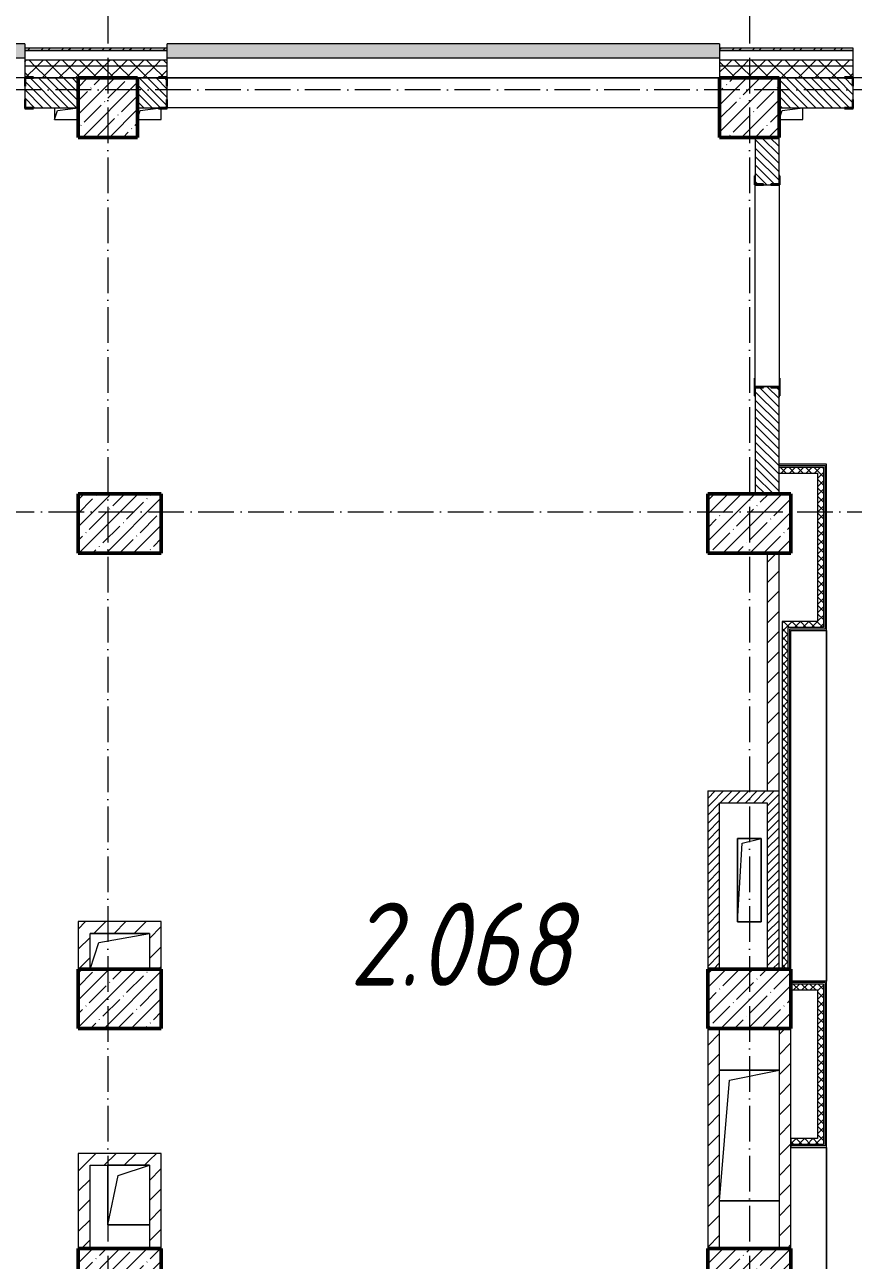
# Model space of a CAD drawing. Header units: millimetres. Extents: x -136833 to 49383, y -8033 to 344618.
# Drawn here: x -54384 to -47409, y 321528 to 331926 of the extents above; entities that cross this region are included whole.
import ezdxf

# ---------------------------------------------------------------- set-up
doc = ezdxf.new("R2010")
doc.units = ezdxf.units.MM
doc.linetypes.add('50_200_ШТРИХ_1Т_ш5_п1_п1_', pattern=[700, 500, -100, 0, -100])
for name, color, linetype, lineweight in [('A-FLOR-____-OTLN', 7, 'Continuous', 9), ('A-GENM-____-MCUT', 7, 'Continuous', 25), ('A-GENM-____-OTLN', 7, 'Continuous', 9), ('A-GENM-____-OTLN-1', 7, 'Continuous', 25), ('A-GLAZ-____-OTLN', 7, 'Continuous', 9), ('A-WALL-____-MCUT', 7, 'Continuous', 13), ('A-WALL-____-MCUT-1', 7, 'Continuous', 9), ('A-WALL-____-OTLN', 7, 'Continuous', 9), ('A-WALL-____-PATT-1', 7, 'Continuous', 9), ('A-WALL-FNSH-MCUT-1', 7, 'Continuous', 9), ('I-WALL-____-OTLN', 7, 'Continuous', 9), ('S-COLS-____-MCUT', 7, 'Continuous', 50), ('S-COLS-____-OTLN', 7, 'Continuous', 9), ('S-GRID-____-OTLN-1', 7, '50_200_ШТРИХ_1Т_ш5_п1_п1_', 9), ('Марки помещений', 7, 'Continuous', 9)]:
    doc.layers.add(name, color=color, linetype=linetype, lineweight=lineweight)
doc.layers.add('A-GLAZ-____-OTLN-1', color=7, linetype='Continuous', lineweight=9, true_color=0xc0c0c0)
doc.layers.add('A-WALL-____-PATT-3', color=9, linetype='Continuous', lineweight=9, true_color=0x808080)
doc.styles.add('ISOCPEUR_I_2', font='isocpeui.ttf', dxfattribs={"width": 0.85, "height": 2.3})
pattern_1 = [(45, (-131434.41, 245796.49), (-70.71068, 70.71068), []), (135, (-131434.41, 245796.49), (-70.71068, -70.71068), [])]
pattern_2 = [(45, (-131434.413, 245796.486), (-35.35534, 35.35534), [])]
pattern_3 = [(45, (-131434.41, 245796.49), (-84.85281, 84.85281), [])]
pattern_4 = [(135, (-131434.413, 245796.486), (-35.35534, -35.35534), [])]
pattern_5 = [(45, (-131434.413, 245796.486), (-35.35534, 35.35534), []), (135, (-131434.413, 245796.486), (-35.35534, -35.35534), [])]

# ---------------------------------------------------------------- blocks, each defined once
blk = doc.blocks.new('BSC_Колонна _Прямоугольная - 500х500-V40-АР1_План отверстий 2 этажа в осях 1-64_Ю-ЯЯ')
at = {"layer": 'S-COLS-____-OTLN'}
h = blk.add_hatch(dxfattribs=at)
h.set_pattern_fill('FP_50', color=256, style=0, pattern_type=2)
h.set_pattern_definition([(45, (-83150, -85431.04), (-114.04925, 114.04925), []), (45, (-83035.95, -85431.04), (-114.04925, 114.04925), [201.613, -40.323, 3.353, -36.97])])
h.paths.add_polyline_path([(-250, -250), (250, -250), (250, 250), (-250, 250)], flags=0)
at = {"layer": 'S-COLS-____-MCUT'}
for p, q in [((250, 250), (-250, 250)), ((-250, 250), (-250, -250)), ((250, -250), (250, 250)), ((-250, -250), (250, -250))]:
    blk.add_line(p, q, dxfattribs=at)
blk = doc.blocks.new('BSC_Колонна _Прямоугольная - 500х500-V42-АР1_План отверстий 2 этажа в осях 1-64_Ю-ЯЯ')
at = {"layer": 'S-COLS-____-OTLN'}
h = blk.add_hatch(dxfattribs=at)
h.set_pattern_fill('FP_52', color=256, style=0, pattern_type=2)
h.set_pattern_definition([(45, (-77750, -85431.04), (-114.04925, 114.04925), []), (45, (-77635.95, -85431.04), (-114.04925, 114.04925), [201.613, -40.323, 3.353, -36.97])])
h.paths.add_polyline_path([(-250, -250), (250, -250), (250, 250), (-250, 250)], flags=0)
at = {"layer": 'S-COLS-____-MCUT'}
for p, q in [((250, 250), (-250, 250)), ((-250, 250), (-250, -250)), ((250, -250), (250, 250)), ((-250, -250), (250, -250))]:
    blk.add_line(p, q, dxfattribs=at)
blk = doc.blocks.new('BSC_Колонна _Прямоугольная - 500х700-V135-АР1_План отверстий 2 этажа в осях 1-64_Ю-ЯЯ')
at = {"layer": 'S-COLS-____-OTLN'}
h = blk.add_hatch(dxfattribs=at)
h.set_pattern_fill('FP_148', color=256, style=0, pattern_type=2)
h.set_pattern_definition([(315, (-75581.04, 77850), (114.04925, 114.04925), []), (315, (-75581.04, 77735.95), (114.04925, 114.04925), [201.613, -40.323, 3.353, -36.97])])
h.paths.add_polyline_path([(-250, 350), (-250, -350), (250, -350), (250, 350)], flags=0)
at = {"layer": 'S-COLS-____-MCUT'}
for p, q in [((250, 350), (-250, 350)), ((-250, 350), (-250, -350)), ((250, -350), (250, 350)), ((-250, -350), (250, -350))]:
    blk.add_line(p, q, dxfattribs=at)
blk = doc.blocks.new('BSC_Колонна _Прямоугольная - 500х700-V136-АР1_План отверстий 2 этажа в осях 1-64_Ю-ЯЯ')
at = {"layer": 'S-COLS-____-OTLN'}
h = blk.add_hatch(dxfattribs=at)
h.set_pattern_fill('FP_149', color=256, style=0, pattern_type=2)
h.set_pattern_definition([(315, (-75581.04, 83150), (114.04925, 114.04925), []), (315, (-75581.04, 83035.95), (114.04925, 114.04925), [201.613, -40.323, 3.353, -36.97])])
h.paths.add_polyline_path([(-250, 350), (-250, -350), (250, -350), (250, 350)], flags=0)
at = {"layer": 'S-COLS-____-MCUT'}
for p, q in [((250, 350), (-250, 350)), ((-250, 350), (-250, -350)), ((250, -350), (250, 350)), ((-250, -350), (250, -350))]:
    blk.add_line(p, q, dxfattribs=at)
blk = doc.blocks.new('BSC_Колонна _Прямоугольная - 500х700-V138-АР1_План отверстий 2 этажа в осях 1-64_Ю-ЯЯ')
at = {"layer": 'S-COLS-____-OTLN'}
h = blk.add_hatch(dxfattribs=at)
h.set_pattern_fill('FP_151', color=256, style=0, pattern_type=2)
h.set_pattern_definition([(315, (-77931.04, 77850), (114.04925, 114.04925), []), (315, (-77931.04, 77735.95), (114.04925, 114.04925), [201.613, -40.323, 3.353, -36.97])])
h.paths.add_polyline_path([(-250, 350), (-250, -350), (250, -350), (250, 350)], flags=0)
at = {"layer": 'S-COLS-____-MCUT'}
for p, q in [((250, 350), (-250, 350)), ((-250, 350), (-250, -350)), ((250, -350), (250, 350)), ((-250, -350), (250, -350))]:
    blk.add_line(p, q, dxfattribs=at)
blk = doc.blocks.new('BSC_Колонна _Прямоугольная - 500х700-V139-АР1_План отверстий 2 этажа в осях 1-64_Ю-ЯЯ')
at = {"layer": 'S-COLS-____-OTLN'}
h = blk.add_hatch(dxfattribs=at)
h.set_pattern_fill('FP_152', color=256, style=0, pattern_type=2)
h.set_pattern_definition([(315, (-77931.04, 83150), (114.04925, 114.04925), []), (315, (-77931.04, 83035.95), (114.04925, 114.04925), [201.613, -40.323, 3.353, -36.97])])
h.paths.add_polyline_path([(-250, 350), (-250, -350), (250, -350), (250, 350)], flags=0)
at = {"layer": 'S-COLS-____-MCUT'}
for p, q in [((250, 350), (-250, 350)), ((-250, 350), (-250, -350)), ((250, -350), (250, 350)), ((-250, -350), (250, -350))]:
    blk.add_line(p, q, dxfattribs=at)
blk = doc.blocks.new('BSC_Колонна _Прямоугольная - 500х700-V141-АР1_План отверстий 2 этажа в осях 1-64_Ю-ЯЯ')
at = {"layer": 'S-COLS-____-OTLN'}
h = blk.add_hatch(dxfattribs=at)
h.set_pattern_fill('FP_154', color=256, style=0, pattern_type=2)
h.set_pattern_definition([(315, (-81931.04, 77850), (114.04925, 114.04925), []), (315, (-81931.04, 77735.95), (114.04925, 114.04925), [201.613, -40.323, 3.353, -36.97])])
h.paths.add_polyline_path([(-250, 350), (-250, -350), (250, -350), (250, 350)], flags=0)
at = {"layer": 'S-COLS-____-MCUT'}
for p, q in [((250, 350), (-250, 350)), ((-250, 350), (-250, -350)), ((250, -350), (250, 350)), ((-250, -350), (250, -350))]:
    blk.add_line(p, q, dxfattribs=at)
blk = doc.blocks.new('BSC_Колонна _Прямоугольная - 500х700-V142-АР1_План отверстий 2 этажа в осях 1-64_Ю-ЯЯ')
at = {"layer": 'S-COLS-____-OTLN'}
h = blk.add_hatch(dxfattribs=at)
h.set_pattern_fill('FP_155', color=256, style=0, pattern_type=2)
h.set_pattern_definition([(315, (-81931.04, 83150), (114.04925, 114.04925), []), (315, (-81931.04, 83035.95), (114.04925, 114.04925), [201.613, -40.323, 3.353, -36.97])])
h.paths.add_polyline_path([(-250, 350), (-250, -350), (250, -350), (250, 350)], flags=0)
at = {"layer": 'S-COLS-____-MCUT'}
for p, q in [((250, 350), (-250, 350)), ((-250, 350), (-250, -350)), ((250, -350), (250, 350)), ((-250, -350), (250, -350))]:
    blk.add_line(p, q, dxfattribs=at)
blk = doc.blocks.new('Фахверк_СКБ_Уголок - 250_2700-27497298-АР1_План отверстий 2 этажа в осях 1-64_Ю-ЯЯ')
at = {"layer": 'A-GENM-____-MCUT'}
for p, q in [((200, 181), (125, 181)), ((125, 181), (125, 106)), ((125, 106), (131, 106)), ((131, 106), (131, 175)), ((131, 175), (200, 175)), ((200, 175), (200, 181)), ((131, -6), (125, -6)), ((125, -6), (125, -81)), ((125, -81), (200, -81)), ((131, -75), (131, -6)), ((200, -75), (131, -75)), ((200, -81), (200, -75))]:
    blk.add_line(p, q, dxfattribs=at)
blk = doc.blocks.new('Фахверк_СКБ_Уголок - 200_3960-28268576-АР1_План отверстий 2 этажа в осях 1-64_Ю-ЯЯ')
at = {"layer": 'A-GENM-____-MCUT'}
for p, q in [((200, 156), (125, 156)), ((125, 156), (125, 81)), ((131, 81), (131, 150)), ((131, 150), (200, 150)), ((200, 150), (200, 156)), ((125, 81), (131, 81)), ((131, 19), (125, 19)), ((125, 19), (125, -56)), ((131, -50), (131, 19)), ((125, -56), (200, -56)), ((200, -50), (131, -50)), ((200, -56), (200, -50))]:
    blk.add_line(p, q, dxfattribs=at)
blk = doc.blocks.new('154_Стойка_СКБ_Уголок - СМ-2480_200-28346303-АР1_План отверстий 2 этажа в осях 1-64_Ю-ЯЯ')
at = {"layer": 'A-GENM-____-MCUT'}
for p, q in [((125, 156), (125, 81)), ((200, 156), (125, 156)), ((131, 81), (131, 150)), ((131, 150), (200, 150)), ((200, 150), (200, 156)), ((125, 81), (131, 81)), ((131, 19), (125, 19)), ((125, 19), (125, -56)), ((131, -50), (131, 19)), ((125, -56), (200, -56)), ((200, -50), (131, -50)), ((200, -56), (200, -50))]:
    blk.add_line(p, q, dxfattribs=at)
blk = doc.blocks.new('Стойка_Влож_Полоса боковая - Полоса-V150-АР1_План отверстий 2 этажа в осях 1-64_Ю-ЯЯ')
at = {"layer": 'A-GENM-____-OTLN'}
for p, q in [((-5, 60), (0, 60)), ((-5, -60), (-5, 60)), ((0, 31), (0, -31)), ((0, -60), (-5, -60))]:
    blk.add_line(p, q, dxfattribs=at)
blk = doc.blocks.new('Стойка_Влож_Уголок_Опорный - Уголок-28213941-АР1_План отверстий 2 этажа в осях 1-64_Ю-ЯЯ')
at = {"layer": 'A-GENM-____-OTLN'}
for p, q in [((-212, -6), (-212, 0)), ((0, 0), (0, -6)), ((-212, -75), (-212, -6)), ((-212, -6), (-206, -6)), ((-212, -75), (-206, -75)), ((-6, -6), (0, -6)), ((-6, -75), (0, -75)), ((0, -6), (0, -75))]:
    blk.add_line(p, q, dxfattribs=at)
blk = doc.blocks.new('AR_Отверстие прямоугольное _в плите_ - AR_Отверстие прямоугольное _в плите_-30459388-АР1_План отверстий 2 этажа в осях 1-64_Ю-ЯЯ')
at = {"layer": 'A-GENM-____-OTLN'}
for p, q in [((100, 350), (-100, 350)), ((-100, 350), (-100, -350)), ((-60, 310), (100, 350)), ((100, -350), (100, 350)), ((-100, -350), (-60, 310)), ((-100, -350), (100, -350))]:
    blk.add_line(p, q, dxfattribs=at)
blk = doc.blocks.new('AR_Отверстие прямоугольное _в плите_ - AR_Отверстие прямоугольное _в плите_-30510712-АР1_План отверстий 2 этажа в осях 1-64_Ю-ЯЯ')
at = {"layer": 'A-GENM-____-OTLN'}
for p, q in [((-100, 50), (-100, -50)), ((-100, -50), (-75, 25)), ((-75, 25), (100, 50)), ((-100, -50), (100, -50))]:
    blk.add_line(p, q, dxfattribs=at)
blk = doc.blocks.new('AR_Отверстие прямоугольное _в плите_ - AR_Отверстие прямоугольное _в плите_-V164-АР1_План отверстий 2 этажа в осях 1-64_Ю-ЯЯ')
at = {"layer": 'A-GENM-____-OTLN'}
for p, q in [((-100, -50), (-75, 25)), ((-75, 25), (100, 50)), ((100, -50), (100, 50)), ((-100, -50), (100, -50))]:
    blk.add_line(p, q, dxfattribs=at)
blk = doc.blocks.new('AR_Отверстие прямоугольное _в плите_ - AR_Отверстие прямоугольное _в плите_-V170-АР1_План отверстий 2 этажа в осях 1-64_Ю-ЯЯ')
at = {"layer": 'A-GENM-____-OTLN'}
for p, q in [((-98, -43), (-75, 25)), ((-75, 25), (77, 47)), ((100, -50), (100, 44)), ((-98, -50), (100, -50))]:
    blk.add_line(p, q, dxfattribs=at)
blk = doc.blocks.new('AR_Отверстие прямоугольное _в плите_ - AR_Отверстие прямоугольное _в плите_-30552540-АР1_План отверстий 2 этажа в осях 1-64_Ю-ЯЯ')
at = {"layer": 'A-GENM-____-OTLN'}
for p, q in [((175, 250), (-175, 250)), ((-175, 250), (-175, -250)), ((-87, 163), (175, 250)), ((-175, -250), (-87, 163)), ((-175, -250), (175, -250))]:
    blk.add_line(p, q, dxfattribs=at)
blk = doc.blocks.new('AR_Отверстие прямоугольное _в плите_ - AR_Отверстие прямоугольное _в плите_-30459267-АР1_План отверстий 2 этажа в осях 1-64_Ю-ЯЯ')
at = {"layer": 'A-GENM-____-OTLN'}
for p, q in [((250, 150), (-250, 150)), ((-175, 75), (250, 150)), ((-250, -150), (-175, 75))]:
    blk.add_line(p, q, dxfattribs=at)
blk = doc.blocks.new('AR_Отверстие прямоугольное _в плите_ - AR_Отверстие прямоугольное _в плите_-30552711-АР1_План отверстий 2 этажа в осях 1-64_Ю-ЯЯ')
at = {"layer": 'A-GENM-____-OTLN'}
for p, q in [((250, 550), (-250, 550)), ((-167, 467), (250, 550)), ((-250, -550), (-167, 467)), ((-250, -550), (250, -550))]:
    blk.add_line(p, q, dxfattribs=at)
blk = doc.blocks.new('Отлив_СКБ - Отлив витража_120_НВФ-31885689-АР1_План отверстий 2 этажа в осях 1-64_Ю-ЯЯ')
at = {"layer": 'A-GLAZ-____-OTLN-1'}
for points in [[(1800, 2), (1800, 120), (0, 120), (0, 2), (737, 2)], [(1800, 0), (1800, 2), (0, 2), (0, 0), (737, 0)]]:
    blk.add_hatch(color=256, dxfattribs=at).paths.add_polyline_path(points, flags=0)
at = {"layer": 'A-GLAZ-____-OTLN'}
for p, q in [((0, 83), (0, 120)), ((1800, 120), (0, 120)), ((1800, 120), (1800, 83)), ((0, 2), (1800, 2)), ((1800, 0), (0, 0))]:
    blk.add_line(p, q, dxfattribs=at)
blk = doc.blocks.new('Отлив_СКБ - Отлив витража_120_НВФ-31885286-АР1_План отверстий 2 этажа в осях 1-64_Ю-ЯЯ')
at = {"layer": 'A-GLAZ-____-OTLN-1'}
for points in [[(4650, 2), (4650, 120), (0, 120), (0, 2), (3040, 2)], [(4650, 0), (4650, 2), (0, 2), (0, 0), (3040, 0)]]:
    blk.add_hatch(color=256, dxfattribs=at).paths.add_polyline_path(points, flags=0)
at = {"layer": 'A-GLAZ-____-OTLN'}
for p, q in [((0, 83), (0, 120)), ((4650, 120), (0, 120)), ((4650, 120), (4650, 83)), ((0, 2), (4650, 2)), ((4650, 0), (0, 0))]:
    blk.add_line(p, q, dxfattribs=at)
blk = doc.blocks.new('3эт')
at = {"layer": 'S-GRID-____-OTLN-1', "color": 251, "ltscale": 0.6, "true_color": 0x636466}
for p, q in [((361520.7, 4029.4), (361520.7, -46882.4)), ((366920.7, 4029.4), (366920.7, -46882.4)), ((387845.1, -1282.4), (279101.9, -1282.4)), ((279101.9, -4832.4), (387845.1, -4832.4))]:
    blk.add_line(p, q, dxfattribs=at)

msp = doc.modelspace()

# ---------------------------------------------------------------- hatches: boundary and pattern name
at = {"layer": 'A-WALL-____-PATT-1'}
h = msp.add_hatch(dxfattribs=at)
h.set_pattern_fill('FP_3', color=256, style=0, pattern_type=2)
h.set_pattern_definition([(45, (-131434.41, 245796.49), (-85.53659, 85.53659), []), (45, (-131377.39, 245796.49), (-85.53659, 85.53659), [])])
h.paths.add_polyline_path([(-44842.1, 331707.5), (-44484.4, 331707.5), (-44484.4, 331727.5), (-45609.4, 331727.5), (-45609.4, 331707.5)], flags=0)
h.paths.add_polyline_path([(-42424.4, 331707.5), (-42424.4, 331727.5), (-42684.4, 331727.5), (-42684.4, 331707.5)], flags=0)
h.paths.add_polyline_path([(-47409.4, 331707.5), (-47409.4, 331727.5), (-48534.4, 331727.5), (-48534.4, 331707.5), (-47493.3, 331707.5)], flags=0)
h.paths.add_polyline_path([(-53184.4, 331707.5), (-53184.4, 331727.5), (-54384.4, 331727.5), (-54384.4, 331707.5), (-53679.6, 331707.5)], flags=0)
h.paths.add_polyline_path([(-56699.4, 331707.5), (-56184.4, 331707.5), (-56184.4, 331727.5), (-56699.4, 331727.5)], flags=0)
h = msp.add_hatch(dxfattribs=at)
h.set_pattern_fill('FP_1', color=256, style=0, pattern_type=2)
h.set_pattern_definition(pattern_1)
h.paths.add_polyline_path([(-30084.4, 331577.5), (-30034.4, 331577.5), (-30034.4, 331627.5), (-36934.4, 331627.5), (-36934.4, 331577.5), (-32469.6, 331577.5)], flags=0)
h.paths.add_polyline_path([(-42190.8, 331577.5), (-41484.4, 331577.5), (-41484.4, 331627.5), (-42684.4, 331627.5), (-42684.4, 331577.5)], flags=0)
h.paths.add_polyline_path([(-39684.4, 331577.5), (-37934.4, 331577.5), (-37934.4, 331627.5), (-39684.4, 331627.5)], flags=0)
h.paths.add_polyline_path([(-44484.4, 331577.5), (-44484.4, 331627.5), (-45609.4, 331627.5), (-45609.4, 331577.5), (-44842.1, 331577.5)], flags=0)
h.paths.add_polyline_path([(-47409.4, 331577.5), (-47409.4, 331627.5), (-48534.4, 331627.5), (-48534.4, 331577.5), (-47493.3, 331577.5)], flags=0)
h.paths.add_polyline_path([(-54384.4, 331577.5), (-53184.4, 331577.5), (-53184.4, 331627.5), (-54384.4, 331627.5)], flags=0)
h.paths.add_polyline_path([(-56184.4, 331577.5), (-56184.4, 331627.5), (-59734.4, 331627.5), (-59734.4, 331577.5), (-57214.6, 331577.5)], flags=0)
h.paths.add_polyline_path([(-61534.4, 331577.5), (-61534.4, 331627.5), (-62734.4, 331627.5), (-62734.4, 331577.5)], flags=0)
h.paths.add_polyline_path([(-64534.4, 331577.5), (-64534.4, 331627.5), (-65734.4, 331627.5), (-65734.4, 331577.5)], flags=0)
h.paths.add_polyline_path([(-67534.4, 331577.5), (-67534.4, 331627.5), (-68784.4, 331627.5), (-68784.4, 331577.5), (-67819.6, 331577.5)], flags=0)
h.paths.add_polyline_path([(-71354.6, 331577.5), (-70584.4, 331577.5), (-70584.4, 331627.5), (-71784.4, 331627.5), (-71784.4, 331577.5)], flags=0)
h.paths.add_polyline_path([(-73584.4, 331577.5), (-73584.4, 331627.5), (-74784.4, 331627.5), (-74784.4, 331577.5), (-74005.8, 331577.5)], flags=0)
h.paths.add_polyline_path([(-76584.4, 331577.5), (-76584.4, 331627.5), (-77784.4, 331627.5), (-77784.4, 331577.5)], flags=0)
h.paths.add_polyline_path([(-80192.1, 331577.5), (-79584.4, 331577.5), (-79584.4, 331627.5), (-81234.4, 331627.5), (-81234.4, 331577.5), (-81075.8, 331577.5)], flags=0)
h = msp.add_hatch(dxfattribs=at)
h.set_pattern_fill('FP_1', color=256, style=0, pattern_type=2)
h.set_pattern_definition(pattern_1)
h.paths.add_polyline_path([(-30184.4, 331477.5), (-30084.4, 331477.5), (-30084.4, 331577.5), (-36934.4, 331577.5), (-36934.4, 331477.5), (-32469.6, 331477.5)], flags=0)
h.paths.add_polyline_path([(-38434.4, 331477.5), (-37934.4, 331477.5), (-37934.4, 331577.5), (-39684.4, 331577.5), (-39684.4, 331483.5), (-39609.4, 331483.5), (-39609.4, 331477.5), (-39539.6, 331477.5)], flags=0)
h.paths.add_polyline_path([(-42190.8, 331477.5), (-41559.4, 331477.5), (-41559.4, 331483.5), (-41484.4, 331483.5), (-41484.4, 331577.5), (-42684.4, 331577.5), (-42684.4, 331477.5)], flags=0)
h.paths.add_polyline_path([(-44842.1, 331477.5), (-44559.4, 331477.5), (-44559.4, 331483.5), (-44484.4, 331483.5), (-44484.4, 331577.5), (-45609.4, 331577.5), (-45609.4, 331483.5), (-45534.4, 331483.5), (-45534.4, 331477.5)], flags=0)
h.paths.add_polyline_path([(-47493.3, 331477.5), (-47484.4, 331477.5), (-47484.4, 331483.5), (-47409.4, 331483.5), (-47409.4, 331577.5), (-48534.4, 331577.5), (-48534.4, 331477.5), (-48034.4, 331477.5)], flags=0)
h.paths.add_polyline_path([(-53934.4, 331477.5), (-53259.4, 331477.5), (-53259.4, 331483.5), (-53184.4, 331483.5), (-53184.4, 331577.5), (-54384.4, 331577.5), (-54384.4, 331483.5), (-54309.4, 331483.5), (-54309.4, 331477.5)], flags=0)
h.paths.add_polyline_path([(-56184.4, 331477.5), (-56184.4, 331577.5), (-59734.4, 331577.5), (-59734.4, 331483.5), (-59659.4, 331483.5), (-59659.4, 331477.5), (-56684.4, 331477.5)], flags=0)
h.paths.add_polyline_path([(-62734.4, 331477.5), (-61609.4, 331477.5), (-61609.4, 331483.5), (-61534.4, 331483.5), (-61534.4, 331577.5), (-62734.4, 331577.5)], flags=0)
h.paths.add_polyline_path([(-65659.4, 331477.5), (-64609.4, 331477.5), (-64609.4, 331483.5), (-64534.4, 331483.5), (-64534.4, 331577.5), (-65734.4, 331577.5), (-65734.4, 331483.5), (-65659.4, 331483.5)], flags=0)
h.paths.add_polyline_path([(-67609.4, 331477.5), (-67609.4, 331483.5), (-67534.4, 331483.5), (-67534.4, 331577.5), (-68784.4, 331577.5), (-68784.4, 331483.5), (-68709.4, 331483.5), (-68709.4, 331477.5), (-67819.6, 331477.5)], flags=0)
h.paths.add_polyline_path([(-70659.4, 331477.5), (-70659.4, 331483.5), (-70584.4, 331483.5), (-70584.4, 331577.5), (-71784.4, 331577.5), (-71784.4, 331483.5), (-71709.4, 331483.5), (-71709.4, 331477.5), (-71354.6, 331477.5)], flags=0)
h.paths.add_polyline_path([(-73659.4, 331477.5), (-73659.4, 331483.5), (-73584.4, 331483.5), (-73584.4, 331577.5), (-74784.4, 331577.5), (-74784.4, 331483.5), (-74709.4, 331483.5), (-74709.4, 331477.5), (-74005.8, 331477.5)], flags=0)
h.paths.add_polyline_path([(-77709.4, 331477.5), (-76659.4, 331477.5), (-76659.4, 331483.5), (-76584.4, 331483.5), (-76584.4, 331577.5), (-77784.4, 331577.5), (-77784.4, 331483.5), (-77709.4, 331483.5)], flags=0)
h.paths.add_polyline_path([(-79659.4, 331477.5), (-79659.4, 331483.5), (-79584.4, 331483.5), (-79584.4, 331577.5), (-81234.4, 331577.5), (-81234.4, 331477.5), (-80192.1, 331477.5)], flags=0)
h = msp.add_hatch(dxfattribs=at)
h.set_pattern_fill('FP_6', color=256, style=0, pattern_type=2)
h.set_pattern_definition(pattern_4)
h.paths.add_polyline_path([(-54309.4, 331227.5), (-53934.4, 331227.5), (-53934.4, 331477.5), (-54378.4, 331477.5), (-54378.4, 331408.5), (-54384.4, 331408.5), (-54384.4, 331296.5), (-54378.4, 331296.5), (-54378.4, 331227.5)], flags=0)
h = msp.add_hatch(dxfattribs=at)
h.set_pattern_fill('FP_6', color=256, style=0, pattern_type=2)
h.set_pattern_definition(pattern_4)
h.paths.add_polyline_path([(-53434.4, 331227.5), (-53190.4, 331227.5), (-53190.4, 331296.5), (-53184.4, 331296.5), (-53184.4, 331408.5), (-53190.4, 331408.5), (-53190.4, 331477.5), (-53434.4, 331477.5), (-53434.4, 331296.5)], flags=0)
h = msp.add_hatch(dxfattribs=at)
h.set_pattern_fill('FP_6', color=256, style=0, pattern_type=2)
h.set_pattern_definition(pattern_4)
h.paths.add_polyline_path([(-44559.4, 331227.5), (-44490.4, 331227.5), (-44490.4, 331296.5), (-44484.4, 331296.5), (-44484.4, 331408.5), (-44490.4, 331408.5), (-44490.4, 331477.5), (-45603.4, 331477.5), (-45603.4, 331408.5), (-45609.4, 331408.5), (-45609.4, 331296.5), (-45603.4, 331296.5), (-45603.4, 331227.5), (-44842.1, 331227.5)], flags=0)
h.paths.add_polyline_path([(-47484.4, 331227.5), (-47415.4, 331227.5), (-47415.4, 331296.5), (-47409.4, 331296.5), (-47409.4, 331408.5), (-47415.4, 331408.5), (-47415.4, 331477.5), (-48034.4, 331477.5), (-48034.4, 331227.5), (-47493.3, 331227.5)], flags=0)
h = msp.add_hatch(dxfattribs=at)
h.set_pattern_fill('FP_6', color=256, style=0, pattern_type=2)
h.set_pattern_definition(pattern_4)
h.paths.add_polyline_path([(-48234.4, 327977.5), (-48034.4, 327977.5), (-48034.4, 328871.5), (-48103.4, 328871.5), (-48103.4, 328877.5), (-48165.4, 328877.5), (-48165.4, 328871.5), (-48234.4, 328871.5), (-48234.4, 328671.5)], flags=0)
h.paths.add_polyline_path([(-48165.4, 330577.5), (-48103.4, 330577.5), (-48103.4, 330583.5), (-48034.4, 330583.5), (-48034.4, 330977.5), (-48234.4, 330977.5), (-48234.4, 330583.5), (-48165.4, 330583.5)], flags=0)
h = msp.add_hatch(dxfattribs=at)
h.set_pattern_fill('FP_4', color=256, style=0, pattern_type=2)
h.set_pattern_definition(pattern_3)
h.paths.add_polyline_path([(-48034.4, 325477.5), (-48034.4, 327477.5), (-48134.4, 327477.5), (-48134.4, 325477.5)], flags=0)
h = msp.add_hatch(dxfattribs=at)
h.set_pattern_fill('FP_5', color=256, style=0, pattern_type=2)
h.set_pattern_definition(pattern_2)
h.paths.add_polyline_path([(-48134.4, 325377.5), (-48034.4, 325377.5), (-48034.4, 325477.5), (-48634.4, 325477.5), (-48634.4, 325377.5), (-48377.1, 325377.5)], flags=0)
h = msp.add_hatch(dxfattribs=at)
h.set_pattern_fill('FP_5', color=256, style=0, pattern_type=2)
h.set_pattern_definition(pattern_2)
h.paths.add_polyline_path([(-48534.4, 323977.5), (-48534.4, 325377.5), (-48634.4, 325377.5), (-48634.4, 323977.5)], flags=0)
h = msp.add_hatch(dxfattribs=at)
h.set_pattern_fill('FP_5', color=256, style=0, pattern_type=2)
h.set_pattern_definition(pattern_2)
h.paths.add_polyline_path([(-48034.4, 323977.5), (-48034.4, 325377.5), (-48134.4, 325377.5), (-48134.4, 323977.5)], flags=0)
h = msp.add_hatch(dxfattribs=at)
h.set_pattern_fill('FP_4', color=256, style=0, pattern_type=2)
h.set_pattern_definition(pattern_3)
h.paths.add_polyline_path([(-53334.4, 324277.5), (-53334.4, 324377.5), (-53934.4, 324377.5), (-53934.4, 324277.5), (-53679.6, 324277.5)], flags=0)
h = msp.add_hatch(dxfattribs=at)
h.set_pattern_fill('FP_4', color=256, style=0, pattern_type=2)
h.set_pattern_definition(pattern_3)
h.paths.add_polyline_path([(-53234.5, 323977.5), (-53234.4, 323977.5), (-53234.4, 324377.5), (-53334.4, 324377.5), (-53334.4, 323977.5)], flags=0)
h = msp.add_hatch(dxfattribs=at)
h.set_pattern_fill('FP_4', color=256, style=0, pattern_type=2)
h.set_pattern_definition(pattern_3)
h.paths.add_polyline_path([(-53834.4, 323977.5), (-53834.4, 324277.5), (-53934.4, 324277.5), (-53934.4, 323977.5)], flags=0)
h = msp.add_hatch(dxfattribs=at)
h.set_pattern_fill('FP_4', color=256, style=0, pattern_type=2)
h.set_pattern_definition(pattern_3)
h.paths.add_polyline_path([(-48534.4, 321627.5), (-48534.4, 323477.5), (-48634.4, 323477.5), (-48634.4, 321627.5)], flags=0)
h = msp.add_hatch(dxfattribs=at)
h.set_pattern_fill('FP_4', color=256, style=0, pattern_type=2)
h.set_pattern_definition(pattern_3)
h.paths.add_polyline_path([(-47934.4, 321627.5), (-47934.4, 323477.5), (-48034.4, 323477.5), (-48034.4, 321627.5)], flags=0)
h = msp.add_hatch(dxfattribs=at)
h.set_pattern_fill('FP_4', color=256, style=0, pattern_type=2)
h.set_pattern_definition(pattern_3)
h.paths.add_polyline_path([(-53334.4, 322327.5), (-53334.4, 322427.5), (-53934.4, 322427.5), (-53934.4, 322327.5), (-53679.6, 322327.5)], flags=0)
h = msp.add_hatch(dxfattribs=at)
h.set_pattern_fill('FP_4', color=256, style=0, pattern_type=2)
h.set_pattern_definition(pattern_3)
h.paths.add_polyline_path([(-53234.5, 321627.5), (-53234.4, 321627.5), (-53234.4, 322427.5), (-53334.4, 322427.5), (-53334.4, 321627.5)], flags=0)
h = msp.add_hatch(dxfattribs=at)
h.set_pattern_fill('FP_4', color=256, style=0, pattern_type=2)
h.set_pattern_definition(pattern_3)
h.paths.add_polyline_path([(-53834.4, 321627.5), (-53834.4, 322327.5), (-53934.4, 322327.5), (-53934.4, 321627.5)], flags=0)
at = {"layer": 'A-WALL-____-PATT-3'}
h = msp.add_hatch(dxfattribs=at)
h.set_pattern_fill('FP_7', color=256, style=0, pattern_type=2)
h.set_pattern_definition(pattern_5)
h.paths.add_polyline_path([(-48034.4, 328152.5), (-47709.4, 328152.5), (-47709.4, 328202.5), (-48034.4, 328202.5)], flags=0)
h = msp.add_hatch(dxfattribs=at)
h.set_pattern_fill('FP_7', color=256, style=0, pattern_type=2)
h.set_pattern_definition(pattern_5)
h.paths.add_polyline_path([(-47659.4, 318202.5), (-47659.4, 319502.5), (-47709.4, 319502.5), (-47709.4, 318202.5)], flags=0)
h.paths.add_polyline_path([(-47709.4, 322502.5), (-47659.4, 322502.5), (-47659.4, 323852.5), (-47709.4, 323852.5), (-47709.4, 322552.5)], flags=0)
h.paths.add_polyline_path([(-47659.4, 326852.5), (-47659.4, 328202.5), (-47709.4, 328202.5), (-47709.4, 326852.5)], flags=0)
h = msp.add_hatch(dxfattribs=at)
h.set_pattern_fill('FP_7', color=256, style=0, pattern_type=2)
h.set_pattern_definition(pattern_5)
h.paths.add_polyline_path([(-47709.4, 326852.5), (-47709.4, 326902.5), (-48009.4, 326902.5), (-48009.4, 326852.5), (-47959.4, 326852.5)], flags=0)
h = msp.add_hatch(dxfattribs=at)
h.set_pattern_fill('FP_7', color=256, style=0, pattern_type=2)
h.set_pattern_definition(pattern_5)
h.paths.add_polyline_path([(-47959.4, 323977.5), (-47959.4, 326852.5), (-48009.4, 326852.5), (-48009.4, 323977.5)], flags=0)
h = msp.add_hatch(dxfattribs=at)
h.set_pattern_fill('FP_7', color=256, style=0, pattern_type=2)
h.set_pattern_definition(pattern_5)
h.paths.add_polyline_path([(-47709.4, 323802.5), (-47709.4, 323852.5), (-47934.4, 323852.5), (-47934.4, 323802.5)], flags=0)
h = msp.add_hatch(dxfattribs=at)
h.set_pattern_fill('FP_7', color=256, style=0, pattern_type=2)
h.set_pattern_definition(pattern_5)
h.paths.add_polyline_path([(-47709.4, 322502.5), (-47709.4, 322552.5), (-47934.4, 322552.5), (-47934.4, 322502.5)], flags=0)

# ---------------------------------------------------------------- linework, layer by layer
at = {"layer": 'A-FLOR-____-OTLN'}
for p, q in [((-47635.4, 323877.5), (-47635.4, 326827.5)), ((-48384.4, 325077.2), (-48184.4, 325077.2)), ((-48384.4, 324377.2), (-48384.4, 325077.2)), ((-48184.4, 325077.2), (-48184.4, 324377.2)), ((-48184.4, 324377.2), (-48384.4, 324377.2)), ((-53834.4, 324277.2), (-53334.4, 324277.2)), ((-48534.4, 323127.5), (-48034.4, 323127.5)), ((-47635.4, 319527.5), (-47635.4, 322477.5)), ((-53684.4, 322327.2), (-53334.4, 322327.2)), ((-53684.4, 321827.2), (-53684.4, 322327.2)), ((-48034.4, 322027.5), (-48534.4, 322027.5)), ((-53334.4, 321827.2), (-53684.4, 321827.2))]:
    msp.add_line(p, q, dxfattribs=at)
at = {"layer": 'A-WALL-____-MCUT'}
for p, q in [((-54384.4, 331707.5), (-54384.4, 331483.5)), ((-53184.4, 331707.5), (-54384.4, 331707.5)), ((-54384.4, 331707.5), (-53184.4, 331707.5)), ((-53184.4, 331483.5), (-53184.4, 331707.5)), ((-48534.4, 331707.5), (-48534.4, 331477.5)), ((-47409.4, 331707.5), (-48534.4, 331707.5)), ((-48534.4, 331707.5), (-47409.4, 331707.5)), ((-47409.4, 331483.5), (-47409.4, 331707.5)), ((-54384.4, 331408.5), (-54384.4, 331296.5)), ((-53184.4, 331296.5), (-53184.4, 331408.5)), ((-47409.4, 331296.5), (-47409.4, 331408.5)), ((-54309.4, 331227.5), (-53934.4, 331227.5)), ((-53434.4, 331227.5), (-53259.4, 331227.5)), ((-48034.4, 331227.5), (-47484.4, 331227.5)), ((-48234.4, 330977.5), (-48234.4, 330652.5)), ((-48034.4, 330652.5), (-48034.4, 330977.5)), ((-48165.4, 330577.5), (-48103.4, 330577.5)), ((-48234.4, 328802.5), (-48234.4, 327977.5)), ((-48034.4, 327977.5), (-48034.4, 328802.5)), ((-48034.4, 328202.5), (-47659.4, 328202.5)), ((-47659.4, 328202.5), (-47659.4, 326852.5)), ((-48034.4, 328152.5), (-47709.4, 328152.5)), ((-47709.4, 328152.5), (-47709.4, 326902.5)), ((-48009.4, 326902.5), (-48009.4, 323977.5)), ((-47709.4, 326902.5), (-48009.4, 326902.5)), ((-47959.4, 326852.5), (-47959.4, 323977.5)), ((-47659.4, 326852.5), (-47959.4, 326852.5)), ((-47659.4, 323852.5), (-47934.4, 323852.5)), ((-47934.4, 323802.5), (-47709.4, 323802.5)), ((-47709.4, 323802.5), (-47709.4, 322552.5)), ((-47659.4, 323852.5), (-47659.4, 322502.5)), ((-47709.4, 322552.5), (-47934.4, 322552.5)), ((-47934.4, 322552.5), (-47934.4, 322502.5)), ((-47659.4, 322502.5), (-47934.4, 322502.5))]:
    msp.add_line(p, q, dxfattribs=at)
at = {"layer": 'A-WALL-____-MCUT-1'}
for p, q in [((-53184.4, 331627.5), (-54384.4, 331627.5)), ((-47409.4, 331627.5), (-48534.4, 331627.5)), ((-53184.4, 331577.5), (-54384.4, 331577.5)), ((-47409.4, 331577.5), (-48534.4, 331577.5)), ((-54309.4, 331477.5), (-53934.4, 331477.5)), ((-53934.4, 331477.5), (-54309.4, 331477.5)), ((-53434.4, 331477.5), (-53259.4, 331477.5)), ((-53259.4, 331477.5), (-53434.4, 331477.5)), ((-48034.4, 331477.5), (-47484.4, 331477.5)), ((-47484.4, 331477.5), (-48034.4, 331477.5)), ((-48034.4, 328215), (-47646.9, 328215)), ((-47646.9, 328215), (-47646.9, 326840)), ((-47946.9, 326840), (-47946.9, 323977.5)), ((-47646.9, 326840), (-47946.9, 326840)), ((-47646.9, 323865), (-47934.4, 323865)), ((-47646.9, 323865), (-47646.9, 322490)), ((-47646.9, 322490), (-47934.4, 322490))]:
    msp.add_line(p, q, dxfattribs=at)
at = {"layer": 'A-WALL-____-OTLN'}
for p, q in [((-54384.4, 331477.5), (-56184.4, 331477.5)), ((-48534.4, 331477.5), (-53184.4, 331477.5)), ((-53184.4, 331477.5), (-48534.4, 331477.5)), ((-45609.4, 331477.5), (-47409.4, 331477.5)), ((-48534.4, 331227.5), (-53184.4, 331227.5))]:
    msp.add_line(p, q, dxfattribs=at)
at = {"layer": 'A-WALL-FNSH-MCUT-1'}
for p, q in [((-53184.4, 331727.5), (-54384.4, 331727.5)), ((-54384.4, 331727.5), (-54384.4, 331707.5)), ((-53184.4, 331707.5), (-53184.4, 331727.5)), ((-47409.4, 331727.5), (-48534.4, 331727.5)), ((-48534.4, 331727.5), (-48534.4, 331707.5)), ((-47409.4, 331707.5), (-47409.4, 331727.5)), ((-47634.4, 328227.5), (-48034.4, 328227.5)), ((-47634.4, 326827.5), (-47634.4, 328227.5)), ((-48134.4, 327477.5), (-48134.4, 325477.5)), ((-48034.4, 323977.5), (-48034.4, 327477.5)), ((-47934.4, 323977.5), (-47934.4, 326827.5)), ((-47934.4, 326827.5), (-47634.4, 326827.5)), ((-48634.4, 325477.5), (-48634.4, 323977.5)), ((-48634.4, 325477.5), (-48034.4, 325477.5)), ((-48534.4, 325377.5), (-48134.4, 325377.5)), ((-48534.4, 323977.5), (-48534.4, 325377.5)), ((-48134.4, 325377.5), (-48134.4, 323977.5)), ((-53234.4, 324377.5), (-53934.4, 324377.5)), ((-53934.4, 324377.5), (-53934.4, 323977.5)), ((-53234.4, 323977.5), (-53234.4, 324377.5)), ((-53834.4, 324277.5), (-53334.4, 324277.5)), ((-53834.4, 323977.5), (-53834.4, 324277.5)), ((-53334.4, 324277.5), (-53334.4, 323977.5)), ((-47634.4, 323877.5), (-47934.4, 323877.5)), ((-47634.4, 322477.5), (-47634.4, 323877.5)), ((-48634.4, 323477.5), (-48634.4, 321627.5)), ((-48534.4, 321627.5), (-48534.4, 323477.5)), ((-48034.4, 323477.5), (-48034.4, 321627.5)), ((-47934.4, 321627.5), (-47934.4, 323477.5)), ((-47934.4, 322502.5), (-47934.4, 322477.5)), ((-47934.4, 322477.5), (-47634.4, 322477.5)), ((-53234.4, 322427.5), (-53934.4, 322427.5)), ((-53934.4, 322427.5), (-53934.4, 321627.5)), ((-53234.4, 321627.5), (-53234.4, 322427.5)), ((-53834.4, 322327.5), (-53334.4, 322327.5)), ((-53834.4, 321627.5), (-53834.4, 322327.5)), ((-53334.4, 322327.5), (-53334.4, 321627.5))]:
    msp.add_line(p, q, dxfattribs=at)
at = {"layer": 'I-WALL-____-OTLN'}
for p, q in [((-48234.4, 328877.5), (-48234.4, 330577.5)), ((-48034.4, 330577.5), (-48034.4, 328877.5)), ((-47634.4, 326827.5), (-47634.4, 323877.5)), ((-47634.4, 322477.5), (-47634.4, 319527.5))]:
    msp.add_line(p, q, dxfattribs=at)

# ---------------------------------------------------------------- block references
msp.add_blockref('3эт', (-415205.1, 332659.9))
at = {"layer": 'A-GENM-____-OTLN'}
for name, p in [('AR_Отверстие прямоугольное _в плите_ - AR_Отверстие прямоугольное _в плите_-30510712-АР1_План отверстий 2 этажа в осях 1-64_Ю-ЯЯ', (-54034.4, 331177.5)), ('AR_Отверстие прямоугольное _в плите_ - AR_Отверстие прямоугольное _в плите_-V170-АР1_План отверстий 2 этажа в осях 1-64_Ю-ЯЯ', (-53336.6, 331177.5)), ('AR_Отверстие прямоугольное _в плите_ - AR_Отверстие прямоугольное _в плите_-V164-АР1_План отверстий 2 этажа в осях 1-64_Ю-ЯЯ', (-47934.4, 331177.5)), ('AR_Отверстие прямоугольное _в плите_ - AR_Отверстие прямоугольное _в плите_-30459388-АР1_План отверстий 2 этажа в осях 1-64_Ю-ЯЯ', (-48284.4, 324727.2)), ('AR_Отверстие прямоугольное _в плите_ - AR_Отверстие прямоугольное _в плите_-30459267-АР1_План отверстий 2 этажа в осях 1-64_Ю-ЯЯ', (-53584.4, 324127.2)), ('AR_Отверстие прямоугольное _в плите_ - AR_Отверстие прямоугольное _в плите_-30552711-АР1_План отверстий 2 этажа в осях 1-64_Ю-ЯЯ', (-48284.4, 322577.5)), ('AR_Отверстие прямоугольное _в плите_ - AR_Отверстие прямоугольное _в плите_-30552540-АР1_План отверстий 2 этажа в осях 1-64_Ю-ЯЯ', (-53509.4, 322077.2))]:
    msp.add_blockref(name, p, dxfattribs=at)
for name, p, rotation in [('Стойка_Влож_Уголок_Опорный - Уголок-28213941-АР1_План отверстий 2 этажа в осях 1-64_Ю-ЯЯ', (-48240.4, 328877.5), 180), ('Стойка_Влож_Полоса боковая - Полоса-V150-АР1_План отверстий 2 этажа в осях 1-64_Ю-ЯЯ', (-48134.4, 328877.5), 269.9999999999999)]:
    msp.add_blockref(name, p, dxfattribs=dict(at, rotation=rotation))
at = {"layer": 'A-GENM-____-OTLN-1'}
msp.add_blockref('Фахверк_СКБ_Уголок - 250_2700-27497298-АР1_План отверстий 2 этажа в осях 1-64_Ю-ЯЯ', (-54509.4, 331302.5), dxfattribs=at)
for name, p, rotation in [('Фахверк_СКБ_Уголок - 250_2700-27497298-АР1_План отверстий 2 этажа в осях 1-64_Ю-ЯЯ', (-53059.4, 331402.5), 180), ('Фахверк_СКБ_Уголок - 250_2700-27497298-АР1_План отверстий 2 этажа в осях 1-64_Ю-ЯЯ', (-47284.4, 331402.5), 180), ('Фахверк_СКБ_Уголок - 200_3960-28268576-АР1_План отверстий 2 этажа в осях 1-64_Ю-ЯЯ', (-48084.4, 330452.5), 89.99999999999993), ('154_Стойка_СКБ_Уголок - СМ-2480_200-28346303-АР1_План отверстий 2 этажа в осях 1-64_Ю-ЯЯ', (-48184.4, 329002.5), 269.9999999999999)]:
    msp.add_blockref(name, p, dxfattribs=dict(at, rotation=rotation))
at = {"layer": 'A-GLAZ-____-OTLN'}
for name, p in [('Отлив_СКБ - Отлив витража_120_НВФ-31885689-АР1_План отверстий 2 этажа в осях 1-64_Ю-ЯЯ', (-56184.4, 331644.5)), ('Отлив_СКБ - Отлив витража_120_НВФ-31885286-АР1_План отверстий 2 этажа в осях 1-64_Ю-ЯЯ', (-53184.4, 331644.5))]:
    msp.add_blockref(name, p, dxfattribs=at)
at = {"layer": 'S-COLS-____-OTLN'}
for name, p in [('BSC_Колонна _Прямоугольная - 500х500-V42-АР1_План отверстий 2 этажа в осях 1-64_Ю-ЯЯ', (-53684.4, 331227.5)), ('BSC_Колонна _Прямоугольная - 500х500-V40-АР1_План отверстий 2 этажа в осях 1-64_Ю-ЯЯ', (-48284.4, 331227.5))]:
    msp.add_blockref(name, p, dxfattribs=at)
at = {"layer": 'S-COLS-____-OTLN', "rotation": 89.9999999999999}
for name, p in [('BSC_Колонна _Прямоугольная - 500х700-V141-АР1_План отверстий 2 этажа в осях 1-64_Ю-ЯЯ', (-53584.4, 327727.5)), ('BSC_Колонна _Прямоугольная - 500х700-V142-АР1_План отверстий 2 этажа в осях 1-64_Ю-ЯЯ', (-48284.4, 327727.5)), ('BSC_Колонна _Прямоугольная - 500х700-V138-АР1_План отверстий 2 этажа в осях 1-64_Ю-ЯЯ', (-53584.4, 323727.5)), ('BSC_Колонна _Прямоугольная - 500х700-V139-АР1_План отверстий 2 этажа в осях 1-64_Ю-ЯЯ', (-48284.4, 323727.5)), ('BSC_Колонна _Прямоугольная - 500х700-V135-АР1_План отверстий 2 этажа в осях 1-64_Ю-ЯЯ', (-53584.4, 321377.5)), ('BSC_Колонна _Прямоугольная - 500х700-V136-АР1_План отверстий 2 этажа в осях 1-64_Ю-ЯЯ', (-48284.4, 321377.5))]:
    msp.add_blockref(name, p, dxfattribs=at)

# ---------------------------------------------------------------- texts
at = {"layer": 'Марки помещений', "insert": (-51649.3, 324537.4), "char_height": 700, "width": 785.654, "attachment_point": 1, "style": 'ISOCPEUR_I_2'}
msp.add_mtext('2.068', dxfattribs=at)

doc.saveas('drawing.dxf')
